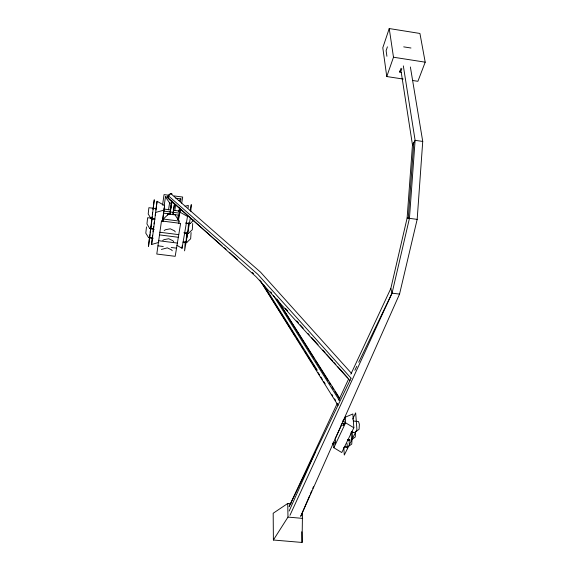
<?xml version="1.0" encoding="UTF-8"?>
<svg xmlns="http://www.w3.org/2000/svg" width="571" height="571" viewBox="0 0 571 571"><rect width="100%" height="100%" fill="white"/><g stroke="black" fill="none" stroke-linecap="round" stroke-linejoin="round"><path stroke-width="0.86" d="M291.153 503.786L287.727 503.479L273.181 513.258L273.388 540.016L302.073 542.45L302.487 511.587M352.029 439.113L351.75 444.081L348.003 446.75M355.533 432.011L355.255 437.029L351.458 439.741M190.807 211.291L191.271 204.618L190.214 210.699M186.895 237.622L187.338 231.419M187.909 231.833L188.544 222.954M188.373 229.199L188.815 222.983M300.803 516.234L399.55 294.086L417.173 219.378L422.733 141.437L410.378 66.978M185.218 242.018L184.576 250.855L190.343 217.972M188.123 207.923L188.302 205.367L185.075 206.267M186.003 242.704L186.71 232.961M350.851 374.212L390.814 288.505L407.123 218.043L412.469 144.898L401.163 71.882M408.279 218.193L413.782 142.622M176.903 245.323L182.035 248.292L182.228 245.751M178.48 220.734L180.179 208.365M173.327 209.885L173.463 208.258M173.034 214.81L173.641 207.837M170.658 207.066L170.222 211.948L171.792 201.52M170.129 214.432L171.114 203.39M162.571 221.341L164.612 205.581L157.068 201.285L155.904 209.992M146.49 226.908L145.798 233.146L148.517 237.543L152.871 238.407M158.795 242.39L151.622 244.502L157.068 201.285M151.622 244.502L152.585 235.195M149.595 238.136L149.973 234.588M150.252 231.933L150.444 230.163M150.266 232.997L150.922 226.787M151.301 223.24L151.493 221.469M151.029 227.144L151.65 221.32M151.822 219.649L152.093 217.151M151.372 224.489L152.171 216.987M152.436 214.489L152.614 212.819M149.459 237.529L148.517 246.372L154.27 199.771L153.014 209.436M152.35 214.575L152.571 212.869M152.999 231.762L153.228 230.02M153.463 228.279L153.692 226.537M154.042 223.925L154.277 222.183M155.205 215.217L155.44 213.475M162.564 205.125L164.041 194.604L169.13 195.275M164.212 205.531L165.447 196.831L168.031 197.166M162.507 220.342L163.37 214.261M164.12 209.05L164.612 205.581M162.956 221.641L163.327 219.043L168.559 213.989L174.933 214.81L179.158 221.077L178.737 223.661M167.767 215.067L168.024 213.333M168.538 209.857L169.566 202.919L165.447 196.831M172.007 200.978L170.037 214.004L163.306 213.133M173.384 210.585L174.319 204.511M174.54 203.961L172.934 214.375L179.651 215.246M174.79 210.67L175.74 204.611M177.595 219.649L178.295 215.324M178.851 211.855L179.544 207.53M180.522 201.463L180.936 198.865L175.775 198.187M351.379 373.22L260.526 272.139L170.836 193.64L168.252 195.682L167.845 198.201L222.083 245.908M178.28 219.714L179.258 213.668M179.537 211.934L180.093 208.479M181.699 203.169L182.691 197.059L174.212 195.946M182.035 248.292L187.502 216.438L179.879 212.098M289.961 515.285L392.049 293.173L409.443 218.35L415.11 140.338L403.333 65.886M412.719 80.511L417.908 81.303L425.202 62.175L419.935 33.461L389.229 28.55L382.798 47.771L386.767 76.543L403.197 79.055M387.409 46.836L386.117 50.662L386.91 56.272M386.767 76.543L393.49 57.228L389.229 28.55M401.327 72.31L399.693 72.06L401.063 68.242M401.028 71.004L401.841 68.756M399.693 72.06L400.3 70.469M300.774 516.22L309.575 495.749M310.281 494.115L311.687 490.839M312.744 488.383L313.443 486.742M289.147 511.059L315.213 452.453M289.397 505.999L337.283 403.319M338.789 400.078L348.588 379.058M335.041 439.02L341.451 425.288M343.335 421.248L345.219 417.215L352.849 413.961L353.849 427.758L341.765 452.539L333.842 447.728L333.578 443.032M335.384 439.955L335.527 442.475L334.82 443.974L332.351 443.731M341.051 425.052L343.599 425.309L344.349 423.718L344.177 421.155L342.479 420.984M333.842 447.728L345.591 422.804L345.219 417.215M352.671 419.1L355.662 412.862L356.918 429.499L344.284 455.066L343.792 447.336M289.033 506.812L351.001 378.309M354.869 370.272L356.811 366.261M358.745 362.242L392.049 293.173L390.814 288.505M412.469 144.898L415.11 140.338L422.733 141.437M273.388 540.016L287.984 517.09L287.727 503.479M179.037 200.692L180.936 198.865M186.117 223.375L190.179 223.554L194.069 219.864M184.44 233.168L188.444 233.368L192.291 229.749L192.705 223.504M182.906 242.133L186.86 242.354L190.657 238.799L191.085 232.568M354.591 432.547L359.088 429.321L359.366 424.253L358.488 421.541L353.249 420.998M164.177 230.534L165.554 229.713L170.258 228.793L174.505 230.855L175.276 231.94M162.728 240.391L164.077 239.649L168.731 238.742L172.927 240.755L173.698 241.769M161.407 249.42L167.332 247.857L171.486 249.827L172.256 250.769M155.926 212.355L164.184 210.064M287.984 517.09L302.687 518.389M344.313 446.893L346.611 447.122M347.732 439.884L350.052 440.12M333.05 442.225L335.527 442.475M341.793 423.454L344.349 423.718M351.465 432.233L353.806 432.468M392.049 293.173L399.55 294.086M157.953 245.837L163.263 246.501M171.229 247.493L176.539 248.157M159.509 234.902L178.33 237.272M148.517 237.543L153.099 238.114M183.334 241.911L186.86 242.354M158.681 240.726L177.381 243.068M151.087 218.165L147.632 217.722L146.947 223.975L149.688 228.45L153.549 228.942M183.862 232.782L188.444 233.368M159.88 232.254L178.766 234.638M163.599 211.077L179.979 213.204M163.327 219.043L179.158 221.077M155.869 208.601L148.888 207.694L148.196 213.954L150.972 218.529L154.877 219.028M185.539 222.954L190.179 223.554M169.566 202.919L171.928 203.226M178.673 210.792L180.422 211.013M163.791 209.022L170.529 209.9M173.427 210.278L180.143 211.149M417.173 219.378L407.123 218.043M393.49 57.228L425.202 62.175M403.711 46.865L410.97 48.007M351.301 431.976L353.77 432.404M347.582 439.613L350.016 440.048M344.977 446.75L346.576 447.05M149.688 228.45L154.213 229.392M150.972 218.529L154.784 219.357M172.035 193.962L171.079 193.448L169.459 194.276L168.124 195.96L167.86 197.516L256.222 276.885L349.944 380.564M345.591 422.804L353.849 427.758M168.252 195.682L257.835 274.323L351.015 378.159M224.096 247.678L226.102 249.441M229.449 252.389L237.486 259.455M252.218 272.41L253.56 273.588M270.561 291.767L271.746 293.087M285.4 308.319L287.777 310.967M296.684 320.902L298.462 322.893M300.246 324.878L303.208 328.189M307.962 333.485L309.147 334.813M311.523 337.461L318.054 344.741M322.801 350.037L325.177 352.692M326.362 354.013L332.893 361.3M334.078 362.621L335.862 364.612M337.647 366.596L347.732 377.852M278.163 300.988L339.959 398.715M276.785 298.926L314.585 359.095M315.527 360.594L328.282 380.9M329.231 382.406L330.645 384.661M332.065 386.917L333.478 389.172M334.899 391.428L339.153 398.201M273.609 295.778L339.452 400.578M263.352 284.344L317.34 370.265M260.94 281.61L290.225 328.211M291.167 329.71L295.421 336.476M296.363 337.982L298.255 340.987M299.197 342.486L300.617 344.741M302.03 346.997L303.451 349.252M304.864 351.508L306.284 353.763M307.227 355.262L309.118 358.274M310.06 359.773L311.952 362.785M312.894 364.284L314.785 367.289M315.727 368.795L316.669 370.301M318.09 372.549L319.51 374.804M320.923 377.06L322.344 379.315M323.757 381.571L325.177 383.826M331.787 394.347L332.729 395.853M334.62 398.858L335.562 400.364M259.791 279.99L338.053 405.353M352.164 432.147L352.6 438.235M351.037 432.468L351.586 440.284M349.009 439.591L349.366 444.788M347.068 443.553L347.418 448.735M343.485 423.603L343.599 425.309M301.766 531.772L302.073 542.45M161.486 220.948L156.789 254.045L175.19 256.315L180.622 223.397L161.486 220.948"/></g></svg>
